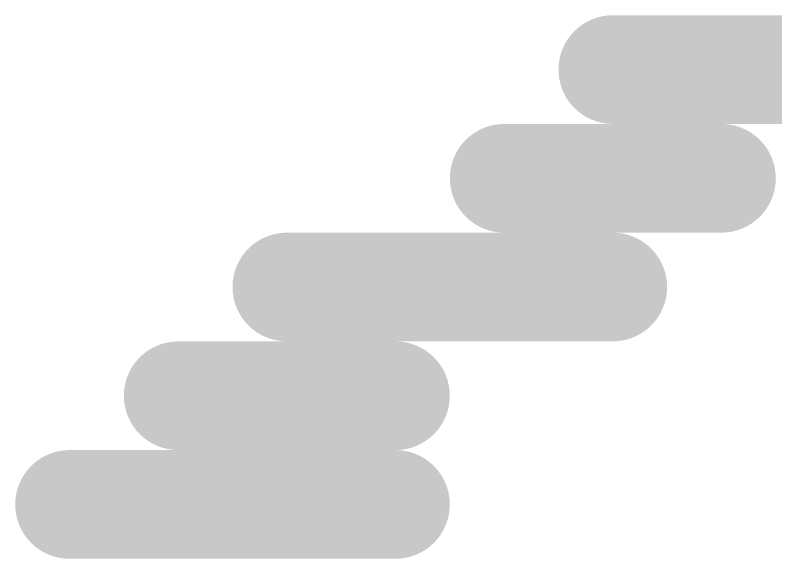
# Model space of a CAD drawing. Header units: millimetres. Extents: x 84.4 to 173.9, y 144 to 177.
# Drawn here: x 138.9091 to 139.1758, y 157.5748 to 157.7653 of the extents above; entities that cross this region are included whole.
import ezdxf

# ---------------------------------------------------------------- set-up
doc = ezdxf.new("R2010")
doc.units = ezdxf.units.MM
doc.layers.add('BottomOverlay', color=54, linetype='Continuous')

msp = doc.modelspace()

# ---------------------------------------------------------------- linework, layer by layer
at = {"layer": 'BottomOverlay', "const_width": 0.0381}
for points in [[(139.11862, 157.74621), (139.27102, 157.74621)], [(139.08052, 157.70811), (139.15672, 157.70811)], [(139.00432, 157.67001), (139.11862, 157.67001)], [(138.96622, 157.63191), (139.04242, 157.63191)], [(138.92812, 157.59381), (139.04242, 157.59381)]]:
    msp.add_lwpolyline(points, dxfattribs=at)
at = {"layer": 'BottomOverlay', "const_width": 0.01905}
for points in [[(139.10909, 157.74621, 1), (139.12814, 157.74621, 1)], [(139.07099, 157.70811, 1), (139.09004, 157.70811, 1)], [(139.14719, 157.70811, 1), (139.16624, 157.70811, 1)], [(138.99479, 157.67001, 1), (139.01384, 157.67001, 1)], [(139.10909, 157.67001, 1), (139.12814, 157.67001, 1)], [(138.95669, 157.63191, 1), (138.97574, 157.63191, 1)], [(139.03289, 157.63191, 1), (139.05194, 157.63191, 1)], [(138.91859, 157.59381, 1), (138.93764, 157.59381, 1)], [(139.03289, 157.59381, 1), (139.05194, 157.59381, 1)]]:
    msp.add_lwpolyline(points, format="xyb", close=True, dxfattribs=at)

doc.saveas('drawing.dxf')
